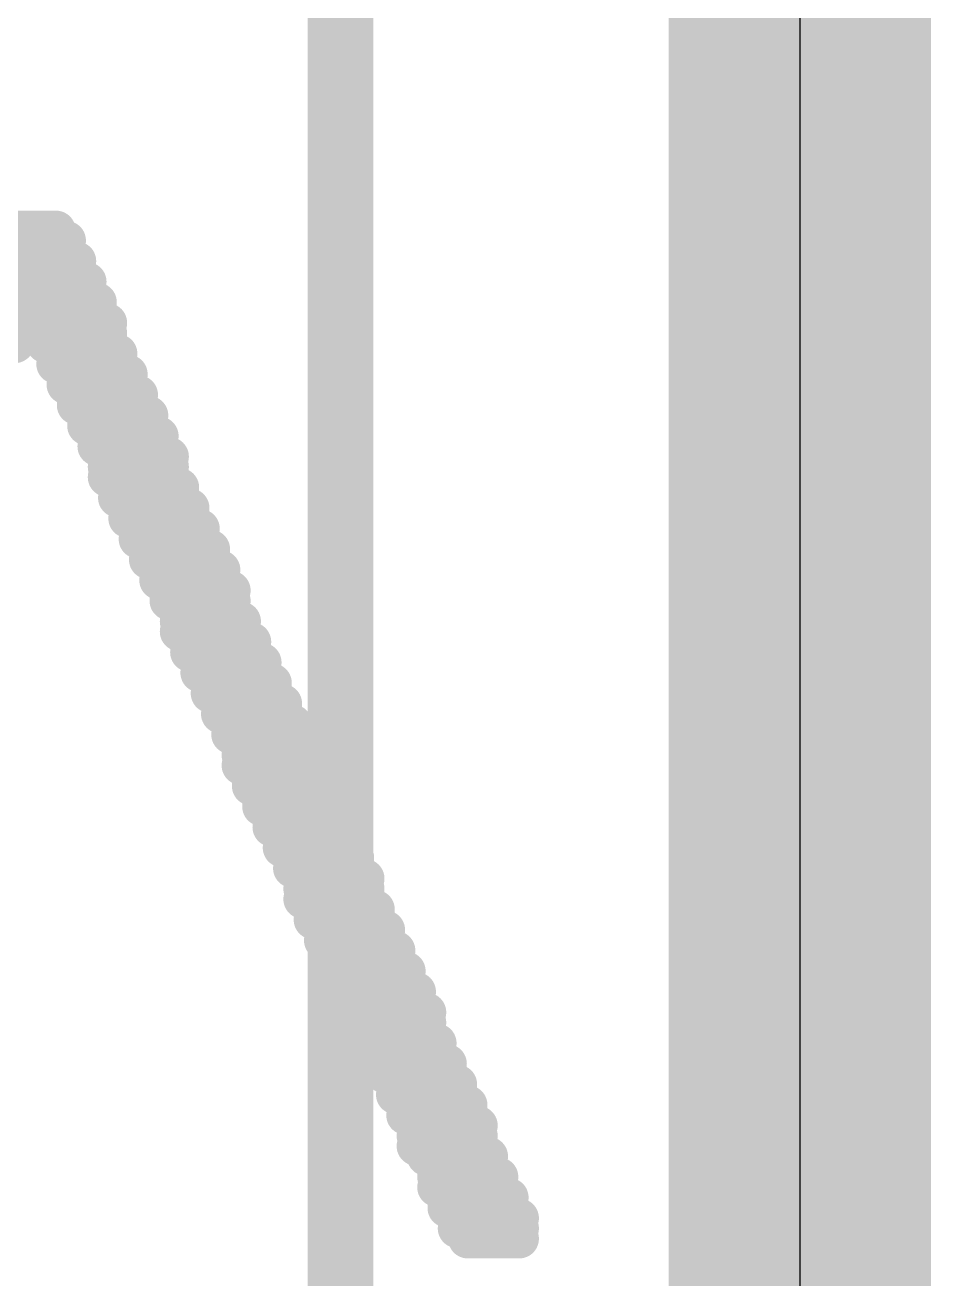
# Model space of a CAD drawing. Header units: inches. Extents: x -4 to 389, y 0 to 108.
# Drawn here: x 43.508 to 45.263, y 3.486 to 5.916 of the extents above; entities that cross this region are included whole.
import ezdxf

# ---------------------------------------------------------------- set-up
doc = ezdxf.new("R2010")
doc.units = ezdxf.units.IN
for name, color, linetype in [('Board Outline', 76, 'Continuous'), ('Bottom Layer', 5, 'Continuous'), ('Bottom Overlay', 54, 'Continuous'), ('Signal_1', 16, 'Continuous'), ('Signal_2', 76, 'Continuous'), ('Top Layer', 1, 'Continuous'), ('Top Overlay', 2, 'Continuous')]:
    doc.layers.add(name, color=color, linetype=linetype)

msp = doc.modelspace()

# ---------------------------------------------------------------- linework, layer by layer
at = {"layer": 'Board Outline'}
msp.add_lwpolyline([(45.0088, 49.9364, 0.508, 0.508, 0), (45.0088, 0, 0.508, 0.508, 0)], format="xyseb", dxfattribs=at)
at = {"layer": 'Bottom Layer'}
msp.add_line((45.0088, 40.3425), (45.0088, 0), dxfattribs=at)
at = {"layer": 'Bottom Overlay'}
for points in [[(43.4684, 5.5184, 0.0762, 0.0762, 0), (43.5681, 5.5184, 0.0762, 0.0762, 0)], [(43.4485, 5.4985, 0.0762, 0.0762, 0), (43.5881, 5.4985, 0.0762, 0.0762, 0)], [(43.4485, 5.4786, 0.0762, 0.0762, 0), (43.5881, 5.4786, 0.0762, 0.0762, 0)], [(43.4285, 5.4586, 0.0762, 0.0762, 0), (43.608, 5.4586, 0.0762, 0.0762, 0)], [(43.4285, 5.4387, 0.0762, 0.0762, 0), (43.608, 5.4387, 0.0762, 0.0762, 0)], [(43.4285, 5.4187, 0.0762, 0.0762, 0), (43.6279, 5.4187, 0.0762, 0.0762, 0)], [(43.4086, 5.3988, 0.0762, 0.0762, 0), (43.6279, 5.3988, 0.0762, 0.0762, 0)], [(43.3887, 5.3589, 0.0762, 0.0762, 0), (43.5083, 5.3589, 0.0762, 0.0762, 0)], [(43.4086, 5.3789, 0.0762, 0.0762, 0), (43.6479, 5.3789, 0.0762, 0.0762, 0)], [(43.5282, 5.3589, 0.0762, 0.0762, 0), (43.6479, 5.3589, 0.0762, 0.0762, 0)], [(43.3887, 5.339, 0.0762, 0.0762, 0), (43.5083, 5.339, 0.0762, 0.0762, 0)], [(43.5482, 5.339, 0.0762, 0.0762, 0), (43.6678, 5.339, 0.0762, 0.0762, 0)], [(43.3687, 5.319, 0.0762, 0.0762, 0), (43.4884, 5.319, 0.0762, 0.0762, 0)], [(43.5482, 5.319, 0.0762, 0.0762, 0), (43.6678, 5.319, 0.0762, 0.0762, 0)], [(43.3687, 5.2991, 0.0762, 0.0762, 0), (43.4884, 5.2991, 0.0762, 0.0762, 0)], [(43.5482, 5.2991, 0.0762, 0.0762, 0), (43.6678, 5.2991, 0.0762, 0.0762, 0)], [(43.5681, 5.2792, 0.0762, 0.0762, 0), (43.6878, 5.2792, 0.0762, 0.0762, 0)], [(43.5681, 5.2592, 0.0762, 0.0762, 0), (43.6878, 5.2592, 0.0762, 0.0762, 0)], [(43.5881, 5.2393, 0.0762, 0.0762, 0), (43.7077, 5.2393, 0.0762, 0.0762, 0)], [(43.5881, 5.2193, 0.0762, 0.0762, 0), (43.7077, 5.2193, 0.0762, 0.0762, 0)], [(43.608, 5.1994, 0.0762, 0.0762, 0), (43.7276, 5.1994, 0.0762, 0.0762, 0)], [(43.608, 5.1795, 0.0762, 0.0762, 0), (43.7276, 5.1795, 0.0762, 0.0762, 0)], [(43.6279, 5.1595, 0.0762, 0.0762, 0), (43.7476, 5.1595, 0.0762, 0.0762, 0)], [(43.6279, 5.1396, 0.0762, 0.0762, 0), (43.7476, 5.1396, 0.0762, 0.0762, 0)], [(43.6479, 5.1196, 0.0762, 0.0762, 0), (43.7675, 5.1196, 0.0762, 0.0762, 0)], [(43.6479, 5.0997, 0.0762, 0.0762, 0), (43.7675, 5.0997, 0.0762, 0.0762, 0)], [(43.6678, 5.0798, 0.0762, 0.0762, 0), (43.7875, 5.0798, 0.0762, 0.0762, 0)], [(43.6678, 5.0598, 0.0762, 0.0762, 0), (43.7875, 5.0598, 0.0762, 0.0762, 0)], [(43.6678, 5.0399, 0.0762, 0.0762, 0), (43.7875, 5.0399, 0.0762, 0.0762, 0)], [(43.6878, 5.0199, 0.0762, 0.0762, 0), (43.8074, 5.0199, 0.0762, 0.0762, 0)], [(43.6878, 5, 0.0762, 0.0762, 0), (43.8074, 5, 0.0762, 0.0762, 0)], [(43.7077, 4.9801, 0.0762, 0.0762, 0), (43.8273, 4.9801, 0.0762, 0.0762, 0)], [(43.7077, 4.9601, 0.0762, 0.0762, 0), (43.8273, 4.9601, 0.0762, 0.0762, 0)], [(43.7276, 4.9402, 0.0762, 0.0762, 0), (43.8473, 4.9402, 0.0762, 0.0762, 0)], [(43.7276, 4.9202, 0.0762, 0.0762, 0), (43.8473, 4.9202, 0.0762, 0.0762, 0)], [(43.7476, 4.9003, 0.0762, 0.0762, 0), (43.8672, 4.9003, 0.0762, 0.0762, 0)], [(43.7476, 4.8804, 0.0762, 0.0762, 0), (43.8672, 4.8804, 0.0762, 0.0762, 0)], [(43.7675, 4.8604, 0.0762, 0.0762, 0), (43.8872, 4.8604, 0.0762, 0.0762, 0)], [(43.7675, 4.8405, 0.0762, 0.0762, 0), (43.8872, 4.8405, 0.0762, 0.0762, 0)], [(43.7875, 4.8205, 0.0762, 0.0762, 0), (43.9071, 4.8205, 0.0762, 0.0762, 0)], [(43.7875, 4.8006, 0.0762, 0.0762, 0), (43.9071, 4.8006, 0.0762, 0.0762, 0)], [(43.8074, 4.7807, 0.0762, 0.0762, 0), (43.9071, 4.7807, 0.0762, 0.0762, 0)], [(43.8074, 4.7607, 0.0762, 0.0762, 0), (43.927, 4.7607, 0.0762, 0.0762, 0)], [(43.8074, 4.7408, 0.0762, 0.0762, 0), (43.927, 4.7408, 0.0762, 0.0762, 0)], [(43.8273, 4.7208, 0.0762, 0.0762, 0), (43.947, 4.7208, 0.0762, 0.0762, 0)], [(43.8273, 4.7009, 0.0762, 0.0762, 0), (43.947, 4.7009, 0.0762, 0.0762, 0)], [(43.8473, 4.681, 0.0762, 0.0762, 0), (43.9669, 4.681, 0.0762, 0.0762, 0)], [(43.8473, 4.661, 0.0762, 0.0762, 0), (43.9669, 4.661, 0.0762, 0.0762, 0)], [(43.8672, 4.6411, 0.0762, 0.0762, 0), (43.9869, 4.6411, 0.0762, 0.0762, 0)], [(43.8672, 4.6211, 0.0762, 0.0762, 0), (43.9869, 4.6211, 0.0762, 0.0762, 0)], [(43.8872, 4.6012, 0.0762, 0.0762, 0), (44.0068, 4.6012, 0.0762, 0.0762, 0)], [(43.8872, 4.5813, 0.0762, 0.0762, 0), (44.0068, 4.5813, 0.0762, 0.0762, 0)], [(43.9071, 4.5613, 0.0762, 0.0762, 0), (44.0267, 4.5613, 0.0762, 0.0762, 0)], [(43.9071, 4.5414, 0.0762, 0.0762, 0), (44.0267, 4.5414, 0.0762, 0.0762, 0)], [(43.927, 4.5214, 0.0762, 0.0762, 0), (44.0467, 4.5214, 0.0762, 0.0762, 0)], [(43.927, 4.5015, 0.0762, 0.0762, 0), (44.0467, 4.5015, 0.0762, 0.0762, 0)], [(43.927, 4.4816, 0.0762, 0.0762, 0), (44.0467, 4.4816, 0.0762, 0.0762, 0)], [(43.947, 4.4616, 0.0762, 0.0762, 0), (44.0666, 4.4616, 0.0762, 0.0762, 0)], [(43.947, 4.4417, 0.0762, 0.0762, 0), (44.0666, 4.4417, 0.0762, 0.0762, 0)], [(43.9669, 4.4217, 0.0762, 0.0762, 0), (44.0866, 4.4217, 0.0762, 0.0762, 0)], [(43.9669, 4.4018, 0.0762, 0.0762, 0), (44.0866, 4.4018, 0.0762, 0.0762, 0)], [(43.9869, 4.3819, 0.0762, 0.0762, 0), (44.1065, 4.3819, 0.0762, 0.0762, 0)], [(43.9869, 4.3619, 0.0762, 0.0762, 0), (44.1065, 4.3619, 0.0762, 0.0762, 0)], [(44.0068, 4.342, 0.0762, 0.0762, 0), (44.1264, 4.342, 0.0762, 0.0762, 0)], [(44.0068, 4.322, 0.0762, 0.0762, 0), (44.1264, 4.322, 0.0762, 0.0762, 0)], [(44.0267, 4.3021, 0.0762, 0.0762, 0), (44.1464, 4.3021, 0.0762, 0.0762, 0)], [(44.0267, 4.2822, 0.0762, 0.0762, 0), (44.1464, 4.2822, 0.0762, 0.0762, 0)], [(44.0467, 4.2622, 0.0762, 0.0762, 0), (44.1663, 4.2622, 0.0762, 0.0762, 0)], [(44.0467, 4.2423, 0.0762, 0.0762, 0), (44.1663, 4.2423, 0.0762, 0.0762, 0)], [(44.0467, 4.2223, 0.0762, 0.0762, 0), (44.1663, 4.2223, 0.0762, 0.0762, 0)], [(44.0666, 4.2024, 0.0762, 0.0762, 0), (44.1863, 4.2024, 0.0762, 0.0762, 0)], [(44.0666, 4.1825, 0.0762, 0.0762, 0), (44.1863, 4.1825, 0.0762, 0.0762, 0)], [(44.0866, 4.1625, 0.0762, 0.0762, 0), (44.2062, 4.1625, 0.0762, 0.0762, 0)], [(44.0866, 4.1426, 0.0762, 0.0762, 0), (44.2062, 4.1426, 0.0762, 0.0762, 0)], [(44.1065, 4.1226, 0.0762, 0.0762, 0), (44.2261, 4.1226, 0.0762, 0.0762, 0)], [(44.1065, 4.1027, 0.0762, 0.0762, 0), (44.2261, 4.1027, 0.0762, 0.0762, 0)], [(44.1264, 4.0828, 0.0762, 0.0762, 0), (44.2461, 4.0828, 0.0762, 0.0762, 0)], [(44.1264, 4.0628, 0.0762, 0.0762, 0), (44.2461, 4.0628, 0.0762, 0.0762, 0)], [(44.1464, 4.0429, 0.0762, 0.0762, 0), (44.266, 4.0429, 0.0762, 0.0762, 0)], [(44.1464, 4.0229, 0.0762, 0.0762, 0), (44.266, 4.0229, 0.0762, 0.0762, 0)], [(44.1663, 4.003, 0.0762, 0.0762, 0), (44.286, 4.003, 0.0762, 0.0762, 0)], [(44.1663, 3.9831, 0.0762, 0.0762, 0), (44.286, 3.9831, 0.0762, 0.0762, 0)], [(44.1663, 3.9631, 0.0762, 0.0762, 0), (44.286, 3.9631, 0.0762, 0.0762, 0)], [(44.1863, 3.9432, 0.0762, 0.0762, 0), (44.3059, 3.9432, 0.0762, 0.0762, 0)], [(44.1863, 3.9232, 0.0762, 0.0762, 0), (44.3059, 3.9232, 0.0762, 0.0762, 0)], [(44.2062, 3.9033, 0.0762, 0.0762, 0), (44.3258, 3.9033, 0.0762, 0.0762, 0)], [(44.2062, 3.8834, 0.0762, 0.0762, 0), (44.3258, 3.8834, 0.0762, 0.0762, 0)], [(44.2261, 3.8634, 0.0762, 0.0762, 0), (44.3458, 3.8634, 0.0762, 0.0762, 0)], [(44.2261, 3.8435, 0.0762, 0.0762, 0), (44.3458, 3.8435, 0.0762, 0.0762, 0)], [(44.2461, 3.8235, 0.0762, 0.0762, 0), (44.3657, 3.8235, 0.0762, 0.0762, 0)], [(44.2461, 3.8036, 0.0762, 0.0762, 0), (44.3657, 3.8036, 0.0762, 0.0762, 0)], [(44.266, 3.7837, 0.0762, 0.0762, 0), (44.3857, 3.7837, 0.0762, 0.0762, 0)], [(44.266, 3.7637, 0.0762, 0.0762, 0), (44.3857, 3.7637, 0.0762, 0.0762, 0)], [(44.266, 3.7438, 0.0762, 0.0762, 0), (44.3857, 3.7438, 0.0762, 0.0762, 0)], [(44.286, 3.7238, 0.0762, 0.0762, 0), (44.4056, 3.7238, 0.0762, 0.0762, 0)], [(44.3059, 3.7039, 0.0762, 0.0762, 0), (44.4056, 3.7039, 0.0762, 0.0762, 0)], [(44.3059, 3.684, 0.0762, 0.0762, 0), (44.4255, 3.684, 0.0762, 0.0762, 0)], [(44.3059, 3.664, 0.0762, 0.0762, 0), (44.4255, 3.664, 0.0762, 0.0762, 0)], [(44.3258, 3.6441, 0.0762, 0.0762, 0), (44.4455, 3.6441, 0.0762, 0.0762, 0)], [(44.3258, 3.6241, 0.0762, 0.0762, 0), (44.4455, 3.6241, 0.0762, 0.0762, 0)], [(44.3458, 3.6042, 0.0762, 0.0762, 0), (44.4654, 3.6042, 0.0762, 0.0762, 0)], [(44.3458, 3.5843, 0.0762, 0.0762, 0), (44.4654, 3.5843, 0.0762, 0.0762, 0)], [(44.3657, 3.5643, 0.0762, 0.0762, 0), (44.4654, 3.5643, 0.0762, 0.0762, 0)]]:
    msp.add_lwpolyline(points, format="xyseb", dxfattribs=at)
for points in [[(43.5491, 5.5184, 0.0381, 0.0381, 1), (43.5872, 5.5184, 0.0381, 0.0381, 1)], [(43.569, 5.4985, 0.0381, 0.0381, 1), (43.6071, 5.4985, 0.0381, 0.0381, 1)], [(43.569, 5.4786, 0.0381, 0.0381, 1), (43.6071, 5.4786, 0.0381, 0.0381, 1)], [(43.5889, 5.4586, 0.0381, 0.0381, 1), (43.627, 5.4586, 0.0381, 0.0381, 1)], [(43.5889, 5.4387, 0.0381, 0.0381, 1), (43.627, 5.4387, 0.0381, 0.0381, 1)], [(43.6089, 5.4187, 0.0381, 0.0381, 1), (43.647, 5.4187, 0.0381, 0.0381, 1)], [(43.6089, 5.3988, 0.0381, 0.0381, 1), (43.647, 5.3988, 0.0381, 0.0381, 1)], [(43.4892, 5.3589, 0.0381, 0.0381, 1), (43.5273, 5.3589, 0.0381, 0.0381, 1)], [(43.5092, 5.3589, 0.0381, 0.0381, 1), (43.5473, 5.3589, 0.0381, 0.0381, 1)], [(43.6288, 5.3789, 0.0381, 0.0381, 1), (43.6669, 5.3789, 0.0381, 0.0381, 1)], [(43.6288, 5.3589, 0.0381, 0.0381, 1), (43.6669, 5.3589, 0.0381, 0.0381, 1)], [(43.4892, 5.339, 0.0381, 0.0381, 1), (43.5273, 5.339, 0.0381, 0.0381, 1)], [(43.5291, 5.339, 0.0381, 0.0381, 1), (43.5672, 5.339, 0.0381, 0.0381, 1)], [(43.6488, 5.339, 0.0381, 0.0381, 1), (43.6869, 5.339, 0.0381, 0.0381, 1)], [(43.4693, 5.319, 0.0381, 0.0381, 1), (43.5074, 5.319, 0.0381, 0.0381, 1)], [(43.5291, 5.319, 0.0381, 0.0381, 1), (43.5672, 5.319, 0.0381, 0.0381, 1)], [(43.6488, 5.319, 0.0381, 0.0381, 1), (43.6869, 5.319, 0.0381, 0.0381, 1)], [(43.4693, 5.2991, 0.0381, 0.0381, 1), (43.5074, 5.2991, 0.0381, 0.0381, 1)], [(43.5291, 5.2991, 0.0381, 0.0381, 1), (43.5672, 5.2991, 0.0381, 0.0381, 1)], [(43.6488, 5.2991, 0.0381, 0.0381, 1), (43.6869, 5.2991, 0.0381, 0.0381, 1)], [(43.5491, 5.2792, 0.0381, 0.0381, 1), (43.5872, 5.2792, 0.0381, 0.0381, 1)], [(43.5491, 5.2592, 0.0381, 0.0381, 1), (43.5872, 5.2592, 0.0381, 0.0381, 1)], [(43.6687, 5.2792, 0.0381, 0.0381, 1), (43.7068, 5.2792, 0.0381, 0.0381, 1)], [(43.6687, 5.2592, 0.0381, 0.0381, 1), (43.7068, 5.2592, 0.0381, 0.0381, 1)], [(43.569, 5.2393, 0.0381, 0.0381, 1), (43.6071, 5.2393, 0.0381, 0.0381, 1)], [(43.6886, 5.2393, 0.0381, 0.0381, 1), (43.7267, 5.2393, 0.0381, 0.0381, 1)], [(43.569, 5.2193, 0.0381, 0.0381, 1), (43.6071, 5.2193, 0.0381, 0.0381, 1)], [(43.6886, 5.2193, 0.0381, 0.0381, 1), (43.7267, 5.2193, 0.0381, 0.0381, 1)], [(43.5889, 5.1994, 0.0381, 0.0381, 1), (43.627, 5.1994, 0.0381, 0.0381, 1)], [(43.7086, 5.1994, 0.0381, 0.0381, 1), (43.7467, 5.1994, 0.0381, 0.0381, 1)], [(43.5889, 5.1795, 0.0381, 0.0381, 1), (43.627, 5.1795, 0.0381, 0.0381, 1)], [(43.7086, 5.1795, 0.0381, 0.0381, 1), (43.7467, 5.1795, 0.0381, 0.0381, 1)], [(43.6089, 5.1595, 0.0381, 0.0381, 1), (43.647, 5.1595, 0.0381, 0.0381, 1)], [(43.6089, 5.1396, 0.0381, 0.0381, 1), (43.647, 5.1396, 0.0381, 0.0381, 1)], [(43.7285, 5.1595, 0.0381, 0.0381, 1), (43.7666, 5.1595, 0.0381, 0.0381, 1)], [(43.7285, 5.1396, 0.0381, 0.0381, 1), (43.7666, 5.1396, 0.0381, 0.0381, 1)], [(43.6288, 5.1196, 0.0381, 0.0381, 1), (43.6669, 5.1196, 0.0381, 0.0381, 1)], [(43.7485, 5.1196, 0.0381, 0.0381, 1), (43.7866, 5.1196, 0.0381, 0.0381, 1)], [(43.6288, 5.0997, 0.0381, 0.0381, 1), (43.6669, 5.0997, 0.0381, 0.0381, 1)], [(43.7485, 5.0997, 0.0381, 0.0381, 1), (43.7866, 5.0997, 0.0381, 0.0381, 1)], [(43.6488, 5.0798, 0.0381, 0.0381, 1), (43.6869, 5.0798, 0.0381, 0.0381, 1)], [(43.7684, 5.0798, 0.0381, 0.0381, 1), (43.8065, 5.0798, 0.0381, 0.0381, 1)], [(43.6488, 5.0598, 0.0381, 0.0381, 1), (43.6869, 5.0598, 0.0381, 0.0381, 1)], [(43.6488, 5.0399, 0.0381, 0.0381, 1), (43.6869, 5.0399, 0.0381, 0.0381, 1)], [(43.7684, 5.0598, 0.0381, 0.0381, 1), (43.8065, 5.0598, 0.0381, 0.0381, 1)], [(43.7684, 5.0399, 0.0381, 0.0381, 1), (43.8065, 5.0399, 0.0381, 0.0381, 1)], [(43.6687, 5.0199, 0.0381, 0.0381, 1), (43.7068, 5.0199, 0.0381, 0.0381, 1)], [(43.7883, 5.0199, 0.0381, 0.0381, 1), (43.8264, 5.0199, 0.0381, 0.0381, 1)], [(43.6687, 5, 0.0381, 0.0381, 1), (43.7068, 5, 0.0381, 0.0381, 1)], [(43.7883, 5, 0.0381, 0.0381, 1), (43.8264, 5, 0.0381, 0.0381, 1)], [(43.6886, 4.9801, 0.0381, 0.0381, 1), (43.7267, 4.9801, 0.0381, 0.0381, 1)], [(43.8083, 4.9801, 0.0381, 0.0381, 1), (43.8464, 4.9801, 0.0381, 0.0381, 1)], [(43.6886, 4.9601, 0.0381, 0.0381, 1), (43.7267, 4.9601, 0.0381, 0.0381, 1)], [(43.8083, 4.9601, 0.0381, 0.0381, 1), (43.8464, 4.9601, 0.0381, 0.0381, 1)], [(43.7086, 4.9402, 0.0381, 0.0381, 1), (43.7467, 4.9402, 0.0381, 0.0381, 1)], [(43.7086, 4.9202, 0.0381, 0.0381, 1), (43.7467, 4.9202, 0.0381, 0.0381, 1)], [(43.8282, 4.9402, 0.0381, 0.0381, 1), (43.8663, 4.9402, 0.0381, 0.0381, 1)], [(43.8282, 4.9202, 0.0381, 0.0381, 1), (43.8663, 4.9202, 0.0381, 0.0381, 1)], [(43.7285, 4.9003, 0.0381, 0.0381, 1), (43.7666, 4.9003, 0.0381, 0.0381, 1)], [(43.8482, 4.9003, 0.0381, 0.0381, 1), (43.8863, 4.9003, 0.0381, 0.0381, 1)], [(43.7285, 4.8804, 0.0381, 0.0381, 1), (43.7666, 4.8804, 0.0381, 0.0381, 1)], [(43.8482, 4.8804, 0.0381, 0.0381, 1), (43.8863, 4.8804, 0.0381, 0.0381, 1)], [(43.7485, 4.8604, 0.0381, 0.0381, 1), (43.7866, 4.8604, 0.0381, 0.0381, 1)], [(43.8681, 4.8604, 0.0381, 0.0381, 1), (43.9062, 4.8604, 0.0381, 0.0381, 1)], [(43.7485, 4.8405, 0.0381, 0.0381, 1), (43.7866, 4.8405, 0.0381, 0.0381, 1)], [(43.8681, 4.8405, 0.0381, 0.0381, 1), (43.9062, 4.8405, 0.0381, 0.0381, 1)], [(43.7684, 4.8205, 0.0381, 0.0381, 1), (43.8065, 4.8205, 0.0381, 0.0381, 1)], [(43.7684, 4.8006, 0.0381, 0.0381, 1), (43.8065, 4.8006, 0.0381, 0.0381, 1)], [(43.888, 4.8205, 0.0381, 0.0381, 1), (43.9261, 4.8205, 0.0381, 0.0381, 1)], [(43.888, 4.8006, 0.0381, 0.0381, 1), (43.9261, 4.8006, 0.0381, 0.0381, 1)], [(43.7883, 4.7807, 0.0381, 0.0381, 1), (43.8264, 4.7807, 0.0381, 0.0381, 1)], [(43.888, 4.7807, 0.0381, 0.0381, 1), (43.9261, 4.7807, 0.0381, 0.0381, 1)], [(43.7883, 4.7607, 0.0381, 0.0381, 1), (43.8264, 4.7607, 0.0381, 0.0381, 1)], [(43.908, 4.7607, 0.0381, 0.0381, 1), (43.9461, 4.7607, 0.0381, 0.0381, 1)], [(43.7883, 4.7408, 0.0381, 0.0381, 1), (43.8264, 4.7408, 0.0381, 0.0381, 1)], [(43.908, 4.7408, 0.0381, 0.0381, 1), (43.9461, 4.7408, 0.0381, 0.0381, 1)], [(43.8083, 4.7208, 0.0381, 0.0381, 1), (43.8464, 4.7208, 0.0381, 0.0381, 1)], [(43.8083, 4.7009, 0.0381, 0.0381, 1), (43.8464, 4.7009, 0.0381, 0.0381, 1)], [(43.9279, 4.7208, 0.0381, 0.0381, 1), (43.966, 4.7208, 0.0381, 0.0381, 1)], [(43.9279, 4.7009, 0.0381, 0.0381, 1), (43.966, 4.7009, 0.0381, 0.0381, 1)], [(43.8282, 4.681, 0.0381, 0.0381, 1), (43.8663, 4.681, 0.0381, 0.0381, 1)], [(43.9479, 4.681, 0.0381, 0.0381, 1), (43.986, 4.681, 0.0381, 0.0381, 1)], [(43.8282, 4.661, 0.0381, 0.0381, 1), (43.8663, 4.661, 0.0381, 0.0381, 1)], [(43.9479, 4.661, 0.0381, 0.0381, 1), (43.986, 4.661, 0.0381, 0.0381, 1)], [(43.8482, 4.6411, 0.0381, 0.0381, 1), (43.8863, 4.6411, 0.0381, 0.0381, 1)], [(43.9678, 4.6411, 0.0381, 0.0381, 1), (44.0059, 4.6411, 0.0381, 0.0381, 1)], [(43.8482, 4.6211, 0.0381, 0.0381, 1), (43.8863, 4.6211, 0.0381, 0.0381, 1)], [(43.9678, 4.6211, 0.0381, 0.0381, 1), (44.0059, 4.6211, 0.0381, 0.0381, 1)], [(43.8681, 4.6012, 0.0381, 0.0381, 1), (43.9062, 4.6012, 0.0381, 0.0381, 1)], [(43.8681, 4.5813, 0.0381, 0.0381, 1), (43.9062, 4.5813, 0.0381, 0.0381, 1)], [(43.9877, 4.6012, 0.0381, 0.0381, 1), (44.0258, 4.6012, 0.0381, 0.0381, 1)], [(43.9877, 4.5813, 0.0381, 0.0381, 1), (44.0258, 4.5813, 0.0381, 0.0381, 1)], [(43.888, 4.5613, 0.0381, 0.0381, 1), (43.9261, 4.5613, 0.0381, 0.0381, 1)], [(44.0077, 4.5613, 0.0381, 0.0381, 1), (44.0458, 4.5613, 0.0381, 0.0381, 1)], [(43.888, 4.5414, 0.0381, 0.0381, 1), (43.9261, 4.5414, 0.0381, 0.0381, 1)], [(44.0077, 4.5414, 0.0381, 0.0381, 1), (44.0458, 4.5414, 0.0381, 0.0381, 1)], [(43.908, 4.5214, 0.0381, 0.0381, 1), (43.9461, 4.5214, 0.0381, 0.0381, 1)], [(44.0276, 4.5214, 0.0381, 0.0381, 1), (44.0657, 4.5214, 0.0381, 0.0381, 1)], [(43.908, 4.5015, 0.0381, 0.0381, 1), (43.9461, 4.5015, 0.0381, 0.0381, 1)], [(43.908, 4.4816, 0.0381, 0.0381, 1), (43.9461, 4.4816, 0.0381, 0.0381, 1)], [(44.0276, 4.5015, 0.0381, 0.0381, 1), (44.0657, 4.5015, 0.0381, 0.0381, 1)], [(44.0276, 4.4816, 0.0381, 0.0381, 1), (44.0657, 4.4816, 0.0381, 0.0381, 1)], [(43.9279, 4.4616, 0.0381, 0.0381, 1), (43.966, 4.4616, 0.0381, 0.0381, 1)], [(44.0476, 4.4616, 0.0381, 0.0381, 1), (44.0857, 4.4616, 0.0381, 0.0381, 1)], [(43.9279, 4.4417, 0.0381, 0.0381, 1), (43.966, 4.4417, 0.0381, 0.0381, 1)], [(44.0476, 4.4417, 0.0381, 0.0381, 1), (44.0857, 4.4417, 0.0381, 0.0381, 1)], [(43.9479, 4.4217, 0.0381, 0.0381, 1), (43.986, 4.4217, 0.0381, 0.0381, 1)], [(44.0675, 4.4217, 0.0381, 0.0381, 1), (44.1056, 4.4217, 0.0381, 0.0381, 1)], [(43.9479, 4.4018, 0.0381, 0.0381, 1), (43.986, 4.4018, 0.0381, 0.0381, 1)], [(44.0675, 4.4018, 0.0381, 0.0381, 1), (44.1056, 4.4018, 0.0381, 0.0381, 1)], [(43.9678, 4.3819, 0.0381, 0.0381, 1), (44.0059, 4.3819, 0.0381, 0.0381, 1)], [(43.9678, 4.3619, 0.0381, 0.0381, 1), (44.0059, 4.3619, 0.0381, 0.0381, 1)], [(44.0875, 4.3819, 0.0381, 0.0381, 1), (44.1256, 4.3819, 0.0381, 0.0381, 1)], [(44.0875, 4.3619, 0.0381, 0.0381, 1), (44.1256, 4.3619, 0.0381, 0.0381, 1)], [(43.9877, 4.342, 0.0381, 0.0381, 1), (44.0258, 4.342, 0.0381, 0.0381, 1)], [(44.1074, 4.342, 0.0381, 0.0381, 1), (44.1455, 4.342, 0.0381, 0.0381, 1)], [(43.9877, 4.322, 0.0381, 0.0381, 1), (44.0258, 4.322, 0.0381, 0.0381, 1)], [(44.1074, 4.322, 0.0381, 0.0381, 1), (44.1455, 4.322, 0.0381, 0.0381, 1)], [(44.0077, 4.3021, 0.0381, 0.0381, 1), (44.0458, 4.3021, 0.0381, 0.0381, 1)], [(44.1273, 4.3021, 0.0381, 0.0381, 1), (44.1654, 4.3021, 0.0381, 0.0381, 1)], [(44.0077, 4.2822, 0.0381, 0.0381, 1), (44.0458, 4.2822, 0.0381, 0.0381, 1)], [(44.1273, 4.2822, 0.0381, 0.0381, 1), (44.1654, 4.2822, 0.0381, 0.0381, 1)], [(44.0276, 4.2622, 0.0381, 0.0381, 1), (44.0657, 4.2622, 0.0381, 0.0381, 1)], [(44.0276, 4.2423, 0.0381, 0.0381, 1), (44.0657, 4.2423, 0.0381, 0.0381, 1)], [(44.1473, 4.2622, 0.0381, 0.0381, 1), (44.1854, 4.2622, 0.0381, 0.0381, 1)], [(44.1473, 4.2423, 0.0381, 0.0381, 1), (44.1854, 4.2423, 0.0381, 0.0381, 1)], [(44.0276, 4.2223, 0.0381, 0.0381, 1), (44.0657, 4.2223, 0.0381, 0.0381, 1)], [(44.1473, 4.2223, 0.0381, 0.0381, 1), (44.1854, 4.2223, 0.0381, 0.0381, 1)], [(44.0476, 4.2024, 0.0381, 0.0381, 1), (44.0857, 4.2024, 0.0381, 0.0381, 1)], [(44.1672, 4.2024, 0.0381, 0.0381, 1), (44.2053, 4.2024, 0.0381, 0.0381, 1)], [(44.0476, 4.1825, 0.0381, 0.0381, 1), (44.0857, 4.1825, 0.0381, 0.0381, 1)], [(44.1672, 4.1825, 0.0381, 0.0381, 1), (44.2053, 4.1825, 0.0381, 0.0381, 1)], [(44.0675, 4.1625, 0.0381, 0.0381, 1), (44.1056, 4.1625, 0.0381, 0.0381, 1)], [(44.0675, 4.1426, 0.0381, 0.0381, 1), (44.1056, 4.1426, 0.0381, 0.0381, 1)], [(44.1872, 4.1625, 0.0381, 0.0381, 1), (44.2253, 4.1625, 0.0381, 0.0381, 1)], [(44.1872, 4.1426, 0.0381, 0.0381, 1), (44.2253, 4.1426, 0.0381, 0.0381, 1)], [(44.0875, 4.1226, 0.0381, 0.0381, 1), (44.1256, 4.1226, 0.0381, 0.0381, 1)], [(44.2071, 4.1226, 0.0381, 0.0381, 1), (44.2452, 4.1226, 0.0381, 0.0381, 1)], [(44.0875, 4.1027, 0.0381, 0.0381, 1), (44.1256, 4.1027, 0.0381, 0.0381, 1)], [(44.2071, 4.1027, 0.0381, 0.0381, 1), (44.2452, 4.1027, 0.0381, 0.0381, 1)], [(44.1074, 4.0828, 0.0381, 0.0381, 1), (44.1455, 4.0828, 0.0381, 0.0381, 1)], [(44.227, 4.0828, 0.0381, 0.0381, 1), (44.2651, 4.0828, 0.0381, 0.0381, 1)], [(44.1074, 4.0628, 0.0381, 0.0381, 1), (44.1455, 4.0628, 0.0381, 0.0381, 1)], [(44.227, 4.0628, 0.0381, 0.0381, 1), (44.2651, 4.0628, 0.0381, 0.0381, 1)], [(44.1273, 4.0429, 0.0381, 0.0381, 1), (44.1654, 4.0429, 0.0381, 0.0381, 1)], [(44.1273, 4.0229, 0.0381, 0.0381, 1), (44.1654, 4.0229, 0.0381, 0.0381, 1)], [(44.247, 4.0429, 0.0381, 0.0381, 1), (44.2851, 4.0429, 0.0381, 0.0381, 1)], [(44.247, 4.0229, 0.0381, 0.0381, 1), (44.2851, 4.0229, 0.0381, 0.0381, 1)], [(44.1473, 4.003, 0.0381, 0.0381, 1), (44.1854, 4.003, 0.0381, 0.0381, 1)], [(44.2669, 4.003, 0.0381, 0.0381, 1), (44.305, 4.003, 0.0381, 0.0381, 1)], [(44.1473, 3.9831, 0.0381, 0.0381, 1), (44.1854, 3.9831, 0.0381, 0.0381, 1)], [(44.2669, 3.9831, 0.0381, 0.0381, 1), (44.305, 3.9831, 0.0381, 0.0381, 1)], [(44.1473, 3.9631, 0.0381, 0.0381, 1), (44.1854, 3.9631, 0.0381, 0.0381, 1)], [(44.2669, 3.9631, 0.0381, 0.0381, 1), (44.305, 3.9631, 0.0381, 0.0381, 1)], [(44.1672, 3.9432, 0.0381, 0.0381, 1), (44.2053, 3.9432, 0.0381, 0.0381, 1)], [(44.1672, 3.9232, 0.0381, 0.0381, 1), (44.2053, 3.9232, 0.0381, 0.0381, 1)], [(44.2869, 3.9432, 0.0381, 0.0381, 1), (44.325, 3.9432, 0.0381, 0.0381, 1)], [(44.2869, 3.9232, 0.0381, 0.0381, 1), (44.325, 3.9232, 0.0381, 0.0381, 1)], [(44.1872, 3.9033, 0.0381, 0.0381, 1), (44.2253, 3.9033, 0.0381, 0.0381, 1)], [(44.3068, 3.9033, 0.0381, 0.0381, 1), (44.3449, 3.9033, 0.0381, 0.0381, 1)], [(44.1872, 3.8834, 0.0381, 0.0381, 1), (44.2253, 3.8834, 0.0381, 0.0381, 1)], [(44.3068, 3.8834, 0.0381, 0.0381, 1), (44.3449, 3.8834, 0.0381, 0.0381, 1)], [(44.2071, 3.8634, 0.0381, 0.0381, 1), (44.2452, 3.8634, 0.0381, 0.0381, 1)], [(44.3267, 3.8634, 0.0381, 0.0381, 1), (44.3648, 3.8634, 0.0381, 0.0381, 1)], [(44.2071, 3.8435, 0.0381, 0.0381, 1), (44.2452, 3.8435, 0.0381, 0.0381, 1)], [(44.3267, 3.8435, 0.0381, 0.0381, 1), (44.3648, 3.8435, 0.0381, 0.0381, 1)], [(44.227, 3.8235, 0.0381, 0.0381, 1), (44.2651, 3.8235, 0.0381, 0.0381, 1)], [(44.227, 3.8036, 0.0381, 0.0381, 1), (44.2651, 3.8036, 0.0381, 0.0381, 1)], [(44.3467, 3.8235, 0.0381, 0.0381, 1), (44.3848, 3.8235, 0.0381, 0.0381, 1)], [(44.3467, 3.8036, 0.0381, 0.0381, 1), (44.3848, 3.8036, 0.0381, 0.0381, 1)], [(44.247, 3.7837, 0.0381, 0.0381, 1), (44.2851, 3.7837, 0.0381, 0.0381, 1)], [(44.3666, 3.7837, 0.0381, 0.0381, 1), (44.4047, 3.7837, 0.0381, 0.0381, 1)], [(44.247, 3.7637, 0.0381, 0.0381, 1), (44.2851, 3.7637, 0.0381, 0.0381, 1)], [(44.3666, 3.7637, 0.0381, 0.0381, 1), (44.4047, 3.7637, 0.0381, 0.0381, 1)], [(44.247, 3.7438, 0.0381, 0.0381, 1), (44.2851, 3.7438, 0.0381, 0.0381, 1)], [(44.3666, 3.7438, 0.0381, 0.0381, 1), (44.4047, 3.7438, 0.0381, 0.0381, 1)], [(44.2669, 3.7238, 0.0381, 0.0381, 1), (44.305, 3.7238, 0.0381, 0.0381, 1)], [(44.2869, 3.7039, 0.0381, 0.0381, 1), (44.325, 3.7039, 0.0381, 0.0381, 1)], [(44.3866, 3.7238, 0.0381, 0.0381, 1), (44.4247, 3.7238, 0.0381, 0.0381, 1)], [(44.3866, 3.7039, 0.0381, 0.0381, 1), (44.4247, 3.7039, 0.0381, 0.0381, 1)], [(44.2869, 3.684, 0.0381, 0.0381, 1), (44.325, 3.684, 0.0381, 0.0381, 1)], [(44.4065, 3.684, 0.0381, 0.0381, 1), (44.4446, 3.684, 0.0381, 0.0381, 1)], [(44.2869, 3.664, 0.0381, 0.0381, 1), (44.325, 3.664, 0.0381, 0.0381, 1)], [(44.4065, 3.664, 0.0381, 0.0381, 1), (44.4446, 3.664, 0.0381, 0.0381, 1)], [(44.3068, 3.6441, 0.0381, 0.0381, 1), (44.3449, 3.6441, 0.0381, 0.0381, 1)], [(44.4264, 3.6441, 0.0381, 0.0381, 1), (44.4645, 3.6441, 0.0381, 0.0381, 1)], [(44.3068, 3.6241, 0.0381, 0.0381, 1), (44.3449, 3.6241, 0.0381, 0.0381, 1)], [(44.4264, 3.6241, 0.0381, 0.0381, 1), (44.4645, 3.6241, 0.0381, 0.0381, 1)], [(44.3267, 3.6042, 0.0381, 0.0381, 1), (44.3648, 3.6042, 0.0381, 0.0381, 1)], [(44.3267, 3.5843, 0.0381, 0.0381, 1), (44.3648, 3.5843, 0.0381, 0.0381, 1)], [(44.4464, 3.6042, 0.0381, 0.0381, 1), (44.4845, 3.6042, 0.0381, 0.0381, 1)], [(44.4464, 3.5843, 0.0381, 0.0381, 1), (44.4845, 3.5843, 0.0381, 0.0381, 1)], [(44.3467, 3.5643, 0.0381, 0.0381, 1), (44.3848, 3.5643, 0.0381, 0.0381, 1)], [(44.4464, 3.5643, 0.0381, 0.0381, 1), (44.4845, 3.5643, 0.0381, 0.0381, 1)]]:
    msp.add_lwpolyline(points, format="xyseb", close=True, dxfattribs=at)
at = {"layer": 'Signal_1'}
msp.add_line((45.0088, 37.4544), (45.0088, 0), dxfattribs=at)
at = {"layer": 'Signal_2'}
msp.add_line((45.0088, 13.3863), (45.0088, 0), dxfattribs=at)
at = {"layer": 'Top Layer'}
msp.add_line((45.0088, 40.3425), (45.0088, 0), dxfattribs=at)
at = {"layer": 'Top Overlay'}
msp.add_lwpolyline([(44.1192, 2.0662, 0.127, 0.127, 0), (44.1192, 6.3662, 0.127, 0.127, 0)], format="xyseb", dxfattribs=at)

doc.saveas('drawing.dxf')
